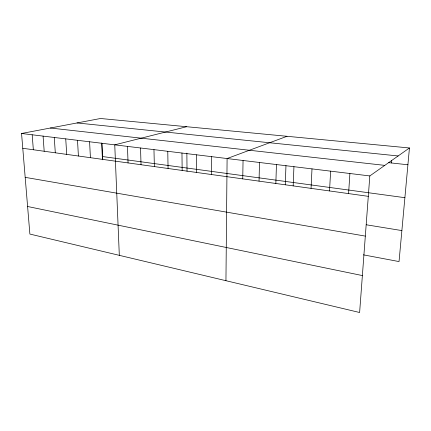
<?xml version="1.0" encoding="UTF-8"?>
<svg xmlns="http://www.w3.org/2000/svg" width="431" height="431" viewBox="0 0 431 431"><rect width="100%" height="100%" fill="white"/><g stroke="black" fill="none" stroke-linecap="round" stroke-linejoin="round"><path stroke-width="0.65" d="M211.567 174.539L211.61 156.652M225.946 280.705L227.099 158.538L287.024 136.293M242.745 178.876L243.052 160.483M259.042 181.144L259.494 162.487M275.845 183.482L276.449 164.556M285.268 184.791L285.963 165.569M293.172 185.89L293.937 166.684M311.053 188.379L311.996 168.887M329.516 190.944L330.636 171.161M348.587 193.594L349.902 173.51M409.45 147.973L369.82 175.934L359.616 312.502L29.884 234.065L21.55 133.486L100.504 118.498L409.45 147.973L399.036 261.574L363.333 254.834M391.305 162.961L391.526 160.305M186.639 126.714L114.754 144.848L119.317 255.341M77.036 122.954L398.131 155.957M388.719 162.681L407.909 164.771M50.33 128.023L384.786 165.375M21.55 133.486L369.82 175.934M102.292 156.518L404.892 197.689M22.773 148.28L368.295 196.337M366.242 224.772L401.875 230.585M25.181 177.346L365.321 236.102M27.6 206.497L362.374 275.565M32.18 134.784L33.349 149.751M43.078 136.11L44.188 151.259M54.263 137.473L55.308 152.806M65.733 138.874L66.713 154.39M77.505 140.307L78.415 156.017M89.589 141.777L90.424 157.692M102.002 143.291L102.761 159.405M101.657 143.006L102.449 159.799M127.474 146.395L128.061 162.923M140.538 147.989L141.034 164.728M153.964 149.627L154.368 166.581M167.772 151.308L168.068 168.489M181.968 153.037L182.157 170.45M186.871 153.113L187.032 171.349M196.574 154.821L196.655 172.465"/></g></svg>
